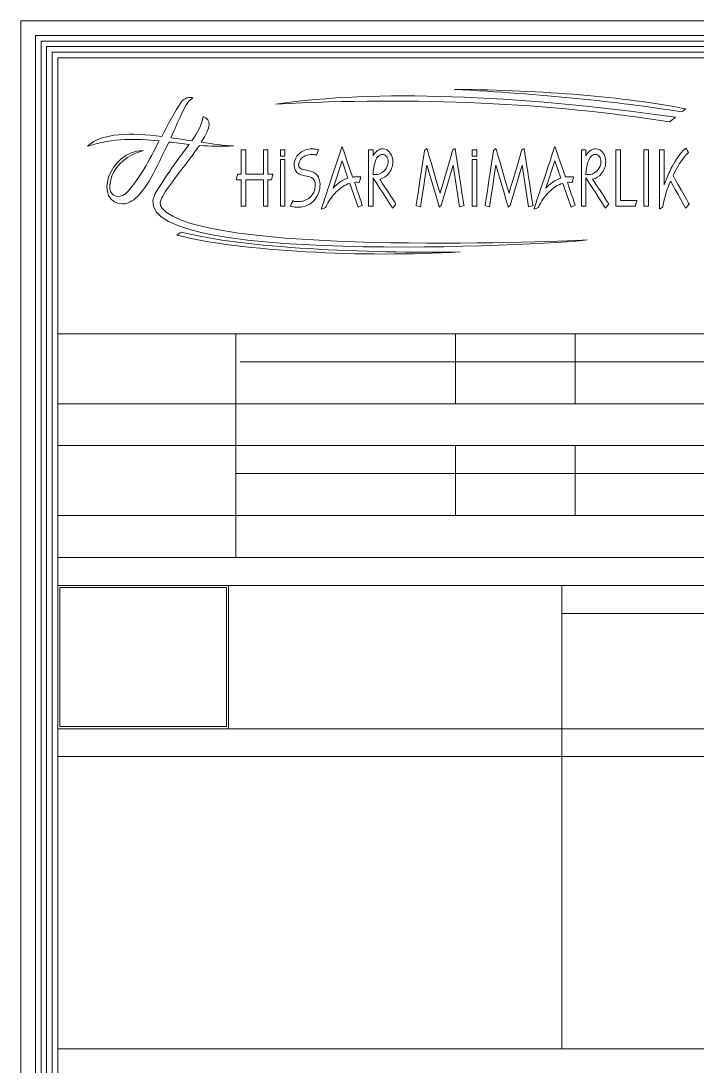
# Model space of a CAD drawing. Header units: millimetres. Extents: x 1373 to 40779, y 1939 to 6439.
# Drawn here: x 1373 to 1942, y 2499 to 3378 of the extents above; entities that cross this region are included whole.
import ezdxf

# ---------------------------------------------------------------- set-up
doc = ezdxf.new("R2010")
doc.units = ezdxf.units.MM
for name, color, linetype, lineweight in [('A-ANNO-DIMS-100', 211, 'Continuous', 9), ('A-WALL', 20, 'Continuous', 9), ('ANTET YAZILARI', 7, 'Continuous', 20), ('Layer 1', 7, 'Continuous', 18)]:
    doc.layers.add(name, color=color, linetype=linetype, lineweight=lineweight)

# ---------------------------------------------------------------- blocks, each defined once
blk = doc.blocks.new('serferfref')
at = {"layer": 'Layer 1', "color": 112}
for points, knots in [([(-38693.2, -12664.7), (-38693.2, -12664.7), (-38912.4, -12634.3), (-39094.9, -12627.8), (-39228.9, -12647.1)], [0.5, 0.5, 0.5, 0.5, 0.5, 1, 1, 1, 1]), ([(-38684.9, -12657.7), (-38684.9, -12657.7), (-38772.1, -12643.4), (-38872.8, -12633.6), (-38989.4, -12627.4)], [0.25, 0.25, 0.25, 0.25, 0.25, 0.5, 0.5, 0.5, 0.5]), ([(-38989.4, -12627.4), (-38989.4, -12627.4), (-38867.5, -12628.6), (-38764.9, -12637), (-38679, -12653.5)], [0.5, 0.5, 0.5, 0.5, 0.5, 1, 1, 1, 1]), ([(-39356, -12661.6), (-39356, -12661.6), (-39351.7, -12653.6), (-39348.6, -12643.8), (-39340.2, -12639)], [0.88888889, 0.88888889, 0.88888889, 0.88888889, 0.8888889, 0.92592593, 0.92592593, 0.92592593, 0.92592593]), ([(-39340.2, -12639), (-39340.2, -12639), (-39339.8, -12638.2), (-39350, -12636.5), (-39355.3, -12643.9)], [0.92592593, 0.92592593, 0.92592593, 0.92592593, 0.92592594, 1, 1, 1, 1]), ([(-39369.6, -12692.2), (-39369.6, -12692.2), (-39363.4, -12679.4), (-39361.4, -12672.8), (-39356, -12661.6)], [0.85185185, 0.85185185, 0.85185185, 0.85185185, 0.85185186, 0.88888889, 0.88888889, 0.88888889, 0.88888889]), ([(-39326.5, -12663.9), (-39326.5, -12663.9), (-39328.5, -12675.7), (-39333.8, -12685.1), (-39341.8, -12696.4)], [0.77777778, 0.77777778, 0.77777778, 0.77777778, 0.77777779, 0.81481481, 0.81481481, 0.81481481, 0.81481481]), ([(-39328.9, -12698.4), (-39328.9, -12698.4), (-39315.7, -12677.5), (-39314.9, -12668.1), (-39326.5, -12663.9)], [0.74074074, 0.74074074, 0.74074074, 0.74074074, 0.74074075, 0.77777778, 0.77777778, 0.77777778, 0.77777778]), ([(-38701.3, -12671), (-38701.3, -12671), (-38695.9, -12666.8), (-38693.2, -12664.7), (-38693.2, -12664.7)], [0.25, 0.25, 0.25, 0.25, 0.25, 0.5, 0.5, 0.5, 0.5]), ([(-39382, -12690.6), (-39382, -12690.6), (-39422.4, -12685.7), (-39461.4, -12685), (-39481.5, -12703.5)], [0.03703704, 0.03703704, 0.03703704, 0.03703704, 0.03703705, 0.07407407, 0.07407407, 0.07407407, 0.07407407]), ([(-39481.5, -12703.5), (-39481.5, -12703.5), (-39446.5, -12692.7), (-39415.8, -12693.5), (-39385.3, -12696.6)], [0.07407407, 0.07407407, 0.07407407, 0.07407407, 0.07407408, 0.11111111, 0.11111111, 0.11111111, 0.11111111]), ([(-39385.3, -12696.6), (-39385.3, -12696.6), (-39392.3, -12709.7), (-39398.5, -12721.9), (-39405.5, -12733.9)], [0.11111111, 0.11111111, 0.11111111, 0.11111111, 0.11111112, 0.14814815, 0.14814815, 0.14814815, 0.14814815]), ([(-39393.3, -12740.8), (-39393.3, -12740.8), (-39385.9, -12725.7), (-39378.9, -12711.5), (-39372.4, -12698)], [0.33333333, 0.33333333, 0.33333333, 0.33333333, 0.33333334, 0.37037037, 0.37037037, 0.37037037, 0.37037037]), ([(-39372.4, -12698), (-39372.4, -12698), (-39363.4, -12699.1), (-39354.4, -12700.2), (-39345.2, -12701.2)], [0.37037037, 0.37037037, 0.37037037, 0.37037037, 0.37037038, 0.40740741, 0.40740741, 0.40740741, 0.40740741]), ([(-39341.8, -12696.4), (-39341.8, -12696.4), (-39350.9, -12695), (-39360.2, -12693.5), (-39369.6, -12692.2)], [0.81481481, 0.81481481, 0.81481481, 0.81481481, 0.81481482, 0.85185185, 0.85185185, 0.85185185, 0.85185185]), ([(-39285.7, -12703.2), (-39285.7, -12703.2), (-39298.1, -12702.8), (-39312.9, -12700.8), (-39328.9, -12698.4)], [0.7037037, 0.7037037, 0.7037037, 0.7037037, 0.70370371, 0.74074074, 0.74074074, 0.74074074, 0.74074074]), ([(-39406.6, -12709.3), (-39406.6, -12709.3), (-39454.5, -12710.3), (-39473.5, -12780.3), (-39434.2, -12781)], [0.25925926, 0.25925926, 0.25925926, 0.25925926, 0.25925927, 0.2962963, 0.2962963, 0.2962963, 0.2962963]), ([(-39448.8, -12743.9), (-39448.8, -12743.9), (-39442.8, -12728.2), (-39428.9, -12715.6), (-39406.6, -12709.3)], [0.22222222, 0.22222222, 0.22222222, 0.22222222, 0.22222223, 0.25925926, 0.25925926, 0.25925926, 0.25925926]), ([(-39345.2, -12701.2), (-39345.2, -12701.2), (-39349.9, -12707.4), (-39355.2, -12714.4), (-39361.2, -12722.6)], [0.40740741, 0.40740741, 0.40740741, 0.40740741, 0.40740742, 0.44444444, 0.44444444, 0.44444444, 0.44444444]), ([(-39343.3, -12719.4), (-39343.3, -12719.4), (-39338.7, -12713.1), (-39334.8, -12707.5), (-39331.5, -12702.5)], [0.62962963, 0.62962963, 0.62962963, 0.62962963, 0.62962964, 0.66666667, 0.66666667, 0.66666667, 0.66666667]), ([(-39331.5, -12702.5), (-39331.5, -12702.5), (-39316.9, -12703.7), (-39301.7, -12704.3), (-39285.7, -12703.2)], [0.66666667, 0.66666667, 0.66666667, 0.66666667, 0.66666668, 0.7037037, 0.7037037, 0.7037037, 0.7037037]), ([(-39275.4, -12741), (-39275.4, -12741), (-39275.4, -12741), (-39275.4, -12708.6), (-39275.4, -12708.6)], [0.33333333, 0.33333333, 0.33333333, 0.33333333, 0.33333334, 0.38095238, 0.38095238, 0.38095238, 0.38095238]), ([(-39275.4, -12708.6), (-39275.4, -12708.6), (-39275.4, -12708.6), (-39269.3, -12708.6), (-39269.3, -12708.6)], [0.38095238, 0.38095238, 0.38095238, 0.38095238, 0.38095239, 0.42857143, 0.42857143, 0.42857143, 0.42857143]), ([(-39269.3, -12708.6), (-39269.3, -12708.6), (-39269.3, -12708.6), (-39269.3, -12741), (-39269.3, -12741)], [0.42857143, 0.42857143, 0.42857143, 0.42857143, 0.42857144, 0.47619048, 0.47619048, 0.47619048, 0.47619048]), ([(-39245.7, -12741), (-39245.7, -12741), (-39245.7, -12741), (-39245.7, -12708.6), (-39245.7, -12708.6)], [0.52380952, 0.52380952, 0.52380952, 0.52380952, 0.52380953, 0.57142857, 0.57142857, 0.57142857, 0.57142857]), ([(-39245.7, -12708.6), (-39245.7, -12708.6), (-39245.7, -12708.6), (-39239.6, -12708.6), (-39239.6, -12708.6)], [0.57142857, 0.57142857, 0.57142857, 0.57142857, 0.57142858, 0.61904762, 0.61904762, 0.61904762, 0.61904762]), ([(-39239.6, -12708.6), (-39239.6, -12708.6), (-39239.6, -12708.6), (-39239.6, -12741), (-39239.6, -12741)], [0.61904762, 0.61904762, 0.61904762, 0.61904762, 0.61904763, 0.66666667, 0.66666667, 0.66666667, 0.66666667]), ([(-39222.9, -12708.6), (-39222.9, -12708.6), (-39222.9, -12708.6), (-39216.8, -12708.6), (-39216.8, -12708.6)], [0.2, 0.2, 0.2, 0.2, 0.2, 0.4, 0.4, 0.4, 0.4]), ([(-39216.8, -12708.6), (-39216.8, -12708.6), (-39216.8, -12708.6), (-39216.8, -12717), (-39216.8, -12717)], [0.4, 0.4, 0.4, 0.4, 0.4, 0.6, 0.6, 0.6, 0.6]), ([(-39200.6, -12717.1), (-39200.6, -12717.1), (-39198.2, -12713.8), (-39195.3, -12711.5), (-39192, -12709.9)], [0.14285714, 0.14285714, 0.14285714, 0.14285714, 0.14285715, 0.17857143, 0.17857143, 0.17857143, 0.17857143]), ([(-39192, -12709.9), (-39192, -12709.9), (-39188.1, -12708), (-39184, -12707.2), (-39179.8, -12707.2)], [0.17857143, 0.17857143, 0.17857143, 0.17857143, 0.17857144, 0.21428571, 0.21428571, 0.21428571, 0.21428571]), ([(-39179.8, -12707.2), (-39179.8, -12707.2), (-39177.6, -12707.2), (-39175.4, -12707.5), (-39173.2, -12708)], [0.21428571, 0.21428571, 0.21428571, 0.21428571, 0.21428572, 0.25, 0.25, 0.25, 0.25]), ([(-39171.6, -12708.4), (-39171.6, -12708.4), (-39171.6, -12708.4), (-39174.4, -12715.6), (-39174.4, -12715.6)], [0.28571429, 0.28571429, 0.28571429, 0.28571429, 0.2857143, 0.32142857, 0.32142857, 0.32142857, 0.32142857]), ([(-39173.2, -12708), (-39173.2, -12708), (-39173.2, -12708), (-39171.6, -12708.4), (-39171.6, -12708.4)], [0.25, 0.25, 0.25, 0.25, 0.25000001, 0.28571429, 0.28571429, 0.28571429, 0.28571429]), ([(-39168.1, -12788), (-39168.1, -12788), (-39168.1, -12788), (-39140.2, -12704), (-39140.2, -12704)], [0.25, 0.25, 0.25, 0.25, 0.25000001, 0.3125, 0.3125, 0.3125, 0.3125]), ([(-39140.2, -12704), (-39140.2, -12704), (-39140.2, -12704), (-39126, -12745), (-39126, -12745)], [0.3125, 0.3125, 0.3125, 0.3125, 0.31250001, 0.375, 0.375, 0.375, 0.375]), ([(-39104.7, -12784), (-39104.7, -12784), (-39104.7, -12784), (-39104.7, -12708.6), (-39104.7, -12708.6)], [0.75, 0.75, 0.75, 0.75, 0.75000001, 0.8125, 0.8125, 0.8125, 0.8125]), ([(-39104.7, -12708.6), (-39104.7, -12708.6), (-39104.7, -12708.6), (-39098.6, -12708.6), (-39098.6, -12708.6)], [0.8125, 0.8125, 0.8125, 0.8125, 0.81250001, 0.875, 0.875, 0.875, 0.875]), ([(-39098.6, -12708.6), (-39098.6, -12708.6), (-39098.6, -12708.6), (-39098.6, -12716.6), (-39098.6, -12716.6)], [0.875, 0.875, 0.875, 0.875, 0.875, 1, 1, 1, 1]), ([(-39098, -12715.4), (-39098, -12715.4), (-39094.9, -12710.2), (-39090.9, -12707.2), (-39085.7, -12707.2)], [0.0625, 0.0625, 0.0625, 0.0625, 0.06250001, 0.125, 0.125, 0.125, 0.125]), ([(-39085.7, -12707.2), (-39085.7, -12707.2), (-39081.5, -12707.2), (-39077.9, -12709.1), (-39075.2, -12713.2)], [0.125, 0.125, 0.125, 0.125, 0.12500001, 0.1875, 0.1875, 0.1875, 0.1875]), ([(-39040.9, -12783.3), (-39040.9, -12783.3), (-39040.9, -12783.3), (-39029.6, -12709.5), (-39029.6, -12709.5)], [0.35714286, 0.35714286, 0.35714286, 0.35714286, 0.35714287, 0.42857143, 0.42857143, 0.42857143, 0.42857143]), ([(-39029.6, -12709.5), (-39029.6, -12709.5), (-39029.6, -12709.5), (-39026.4, -12706.5), (-39026.4, -12706.5)], [0.42857143, 0.42857143, 0.42857143, 0.42857143, 0.42857144, 0.5, 0.5, 0.5, 0.5]), ([(-39026.4, -12706.5), (-39026.4, -12706.5), (-39026.4, -12706.5), (-39008.8, -12766.7), (-39008.8, -12766.7)], [0.5, 0.5, 0.5, 0.5, 0.50000001, 0.57142857, 0.57142857, 0.57142857, 0.57142857]), ([(-39008.8, -12766.7), (-39008.8, -12766.7), (-39008.8, -12766.7), (-38991.8, -12708.7), (-38991.8, -12708.7)], [0.57142857, 0.57142857, 0.57142857, 0.57142857, 0.57142858, 0.64285714, 0.64285714, 0.64285714, 0.64285714]), ([(-38991.8, -12708.7), (-38991.8, -12708.7), (-38991.8, -12708.7), (-38988.7, -12706.7), (-38988.7, -12706.7)], [0.64285714, 0.64285714, 0.64285714, 0.64285714, 0.64285715, 0.71428571, 0.71428571, 0.71428571, 0.71428571]), ([(-38988.7, -12706.7), (-38988.7, -12706.7), (-38988.7, -12706.7), (-38976.6, -12783.3), (-38976.6, -12783.3)], [0.71428571, 0.71428571, 0.71428571, 0.71428571, 0.71428572, 0.78571429, 0.78571429, 0.78571429, 0.78571429]), ([(-38965.6, -12708.6), (-38965.6, -12708.6), (-38965.6, -12708.6), (-38959.5, -12708.6), (-38959.5, -12708.6)], [0.2, 0.2, 0.2, 0.2, 0.2, 0.4, 0.4, 0.4, 0.4]), ([(-38959.5, -12708.6), (-38959.5, -12708.6), (-38959.5, -12708.6), (-38959.5, -12717), (-38959.5, -12717)], [0.4, 0.4, 0.4, 0.4, 0.4, 0.6, 0.6, 0.6, 0.6]), ([(-38948.4, -12783.3), (-38948.4, -12783.3), (-38948.4, -12783.3), (-38937.1, -12709.5), (-38937.1, -12709.5)], [0.35714286, 0.35714286, 0.35714286, 0.35714286, 0.35714287, 0.42857143, 0.42857143, 0.42857143, 0.42857143]), ([(-38937.1, -12709.5), (-38937.1, -12709.5), (-38937.1, -12709.5), (-38933.9, -12706.5), (-38933.9, -12706.5)], [0.42857143, 0.42857143, 0.42857143, 0.42857143, 0.42857144, 0.5, 0.5, 0.5, 0.5]), ([(-38933.9, -12706.5), (-38933.9, -12706.5), (-38933.9, -12706.5), (-38916.3, -12766.7), (-38916.3, -12766.7)], [0.5, 0.5, 0.5, 0.5, 0.50000001, 0.57142857, 0.57142857, 0.57142857, 0.57142857]), ([(-38916.3, -12766.7), (-38916.3, -12766.7), (-38916.3, -12766.7), (-38899.3, -12708.7), (-38899.3, -12708.7)], [0.57142857, 0.57142857, 0.57142857, 0.57142857, 0.57142858, 0.64285714, 0.64285714, 0.64285714, 0.64285714]), ([(-38899.3, -12708.7), (-38899.3, -12708.7), (-38899.3, -12708.7), (-38896.2, -12706.7), (-38896.2, -12706.7)], [0.64285714, 0.64285714, 0.64285714, 0.64285714, 0.64285715, 0.71428571, 0.71428571, 0.71428571, 0.71428571]), ([(-38896.2, -12706.7), (-38896.2, -12706.7), (-38896.2, -12706.7), (-38884.1, -12783.3), (-38884.1, -12783.3)], [0.71428571, 0.71428571, 0.71428571, 0.71428571, 0.71428572, 0.78571429, 0.78571429, 0.78571429, 0.78571429]), ([(-38882.7, -12788), (-38882.7, -12788), (-38882.7, -12788), (-38854.8, -12704), (-38854.8, -12704)], [0.25, 0.25, 0.25, 0.25, 0.25000001, 0.3125, 0.3125, 0.3125, 0.3125]), ([(-38854.8, -12704), (-38854.8, -12704), (-38854.8, -12704), (-38840.6, -12745), (-38840.6, -12745)], [0.3125, 0.3125, 0.3125, 0.3125, 0.31250001, 0.375, 0.375, 0.375, 0.375]), ([(-38819.3, -12784), (-38819.3, -12784), (-38819.3, -12784), (-38819.3, -12708.6), (-38819.3, -12708.6)], [0.75, 0.75, 0.75, 0.75, 0.75000001, 0.8125, 0.8125, 0.8125, 0.8125]), ([(-38819.3, -12708.6), (-38819.3, -12708.6), (-38819.3, -12708.6), (-38813.2, -12708.6), (-38813.2, -12708.6)], [0.8125, 0.8125, 0.8125, 0.8125, 0.81250001, 0.875, 0.875, 0.875, 0.875]), ([(-38813.2, -12708.6), (-38813.2, -12708.6), (-38813.2, -12708.6), (-38813.2, -12716.6), (-38813.2, -12716.6)], [0.875, 0.875, 0.875, 0.875, 0.875, 1, 1, 1, 1]), ([(-38812.6, -12715.4), (-38812.6, -12715.4), (-38809.5, -12710.2), (-38805.5, -12707.2), (-38800.3, -12707.2)], [0.0625, 0.0625, 0.0625, 0.0625, 0.06250001, 0.125, 0.125, 0.125, 0.125]), ([(-38800.3, -12707.2), (-38800.3, -12707.2), (-38796.1, -12707.2), (-38792.5, -12709.1), (-38789.8, -12713.2)], [0.125, 0.125, 0.125, 0.125, 0.12500001, 0.1875, 0.1875, 0.1875, 0.1875]), ([(-38773.1, -12784), (-38773.1, -12784), (-38773.1, -12784), (-38773.1, -12708.6), (-38773.1, -12708.6)], [0.4285714, 0.4285714, 0.4285714, 0.4285714, 0.4285714, 0.5714286, 0.5714286, 0.5714286, 0.5714286]), ([(-38773.1, -12708.6), (-38773.1, -12708.6), (-38773.1, -12708.6), (-38767, -12708.6), (-38767, -12708.6)], [0.5714286, 0.5714286, 0.5714286, 0.5714286, 0.5714286, 0.7142857, 0.7142857, 0.7142857, 0.7142857]), ([(-38767, -12708.6), (-38767, -12708.6), (-38767, -12708.6), (-38767, -12776.3), (-38767, -12776.3)], [0.7142857, 0.7142857, 0.7142857, 0.7142857, 0.7142857, 1, 1, 1, 1]), ([(-38735.5, -12784), (-38735.5, -12784), (-38735.5, -12784), (-38735.5, -12708.6), (-38735.5, -12708.6)], [0.2, 0.2, 0.2, 0.2, 0.2, 0.4, 0.4, 0.4, 0.4]), ([(-38735.5, -12708.6), (-38735.5, -12708.6), (-38735.5, -12708.6), (-38729.4, -12708.6), (-38729.4, -12708.6)], [0.4, 0.4, 0.4, 0.4, 0.4, 0.6, 0.6, 0.6, 0.6]), ([(-38729.4, -12708.6), (-38729.4, -12708.6), (-38729.4, -12708.6), (-38729.4, -12784), (-38729.4, -12784)], [0.6, 0.6, 0.6, 0.6, 0.6, 1, 1, 1, 1]), ([(-38714.5, -12787.8), (-38714.5, -12787.8), (-38714.5, -12787.8), (-38714.5, -12708.6), (-38714.5, -12708.6)], [0.17647059, 0.17647059, 0.17647059, 0.17647059, 0.1764706, 0.23529412, 0.23529412, 0.23529412, 0.23529412]), ([(-38714.5, -12708.6), (-38714.5, -12708.6), (-38714.5, -12708.6), (-38708.4, -12708.6), (-38708.4, -12708.6)], [0.23529412, 0.23529412, 0.23529412, 0.23529412, 0.23529413, 0.29411765, 0.29411765, 0.29411765, 0.29411765]), ([(-38708.4, -12708.6), (-38708.4, -12708.6), (-38708.4, -12708.6), (-38708.4, -12755.5), (-38708.4, -12755.5)], [0.29411765, 0.29411765, 0.29411765, 0.29411765, 0.29411766, 0.35294118, 0.35294118, 0.35294118, 0.35294118]), ([(-38697.6, -12731), (-38697.6, -12731), (-38693, -12722.3), (-38687, -12712.9), (-38680, -12707.1)], [0.47058824, 0.47058824, 0.47058824, 0.47058824, 0.47058825, 0.52941176, 0.52941176, 0.52941176, 0.52941176]), ([(-38680, -12707.1), (-38680, -12707.1), (-38680, -12707.1), (-38679, -12706.3), (-38679, -12706.3)], [0.52941176, 0.52941176, 0.52941176, 0.52941176, 0.52941177, 0.58823529, 0.58823529, 0.58823529, 0.58823529]), ([(-38679, -12706.3), (-38679, -12706.3), (-38679, -12706.3), (-38675.5, -12712), (-38675.5, -12712)], [0.58823529, 0.58823529, 0.58823529, 0.58823529, 0.5882353, 0.64705882, 0.64705882, 0.64705882, 0.64705882]), ([(-38675.5, -12712), (-38675.5, -12712), (-38675.5, -12712), (-38676.5, -12712.9), (-38676.5, -12712.9)], [0.64705882, 0.64705882, 0.64705882, 0.64705882, 0.64705883, 0.70588235, 0.70588235, 0.70588235, 0.70588235]), ([(-39361.2, -12722.6), (-39361.2, -12722.6), (-39370.1, -12735.6), (-39377.8, -12746.3), (-39390.7, -12767.2)], [0.44444444, 0.44444444, 0.44444444, 0.44444444, 0.44444445, 0.48148148, 0.48148148, 0.48148148, 0.48148148]), ([(-39383.4, -12777.3), (-39383.4, -12777.3), (-39380.3, -12766.7), (-39365.2, -12748.1), (-39343.3, -12719.4)], [0.59259259, 0.59259259, 0.59259259, 0.59259259, 0.5925926, 0.62962963, 0.62962963, 0.62962963, 0.62962963]), ([(-39216.8, -12717), (-39216.8, -12717), (-39216.8, -12717), (-39222.9, -12717), (-39222.9, -12717)], [0.6, 0.6, 0.6, 0.6, 0.6, 1, 1, 1, 1]), ([(-39222.9, -12784), (-39222.9, -12784), (-39222.9, -12784), (-39222.9, -12721.6), (-39222.9, -12721.6)], [0.2, 0.2, 0.2, 0.2, 0.2, 0.4, 0.4, 0.4, 0.4]), ([(-39222.9, -12721.6), (-39222.9, -12721.6), (-39222.9, -12721.6), (-39216.8, -12721.6), (-39216.8, -12721.6)], [0.4, 0.4, 0.4, 0.4, 0.4, 0.6, 0.6, 0.6, 0.6]), ([(-39216.8, -12721.6), (-39216.8, -12721.6), (-39216.8, -12721.6), (-39216.8, -12784), (-39216.8, -12784)], [0.6, 0.6, 0.6, 0.6, 0.6, 1, 1, 1, 1]), ([(-39204.5, -12729.3), (-39204.5, -12729.3), (-39204.5, -12724.6), (-39203, -12720.6), (-39200.6, -12717.1)], [0.10714286, 0.10714286, 0.10714286, 0.10714286, 0.10714287, 0.14285714, 0.14285714, 0.14285714, 0.14285714]), ([(-39197.2, -12724), (-39197.2, -12724), (-39197.8, -12725.4), (-39198.4, -12727), (-39198.4, -12728.6)], [0.42857143, 0.42857143, 0.42857143, 0.42857143, 0.42857144, 0.46428571, 0.46428571, 0.46428571, 0.46428571]), ([(-39180, -12714.6), (-39180, -12714.6), (-39186.5, -12714.6), (-39193.6, -12716.4), (-39197.2, -12724)], [0.39285714, 0.39285714, 0.39285714, 0.39285714, 0.39285715, 0.42857143, 0.42857143, 0.42857143, 0.42857143]), ([(-39175.4, -12715.3), (-39175.4, -12715.3), (-39176.9, -12714.8), (-39178.4, -12714.6), (-39180, -12714.6)], [0.35714286, 0.35714286, 0.35714286, 0.35714286, 0.35714287, 0.39285714, 0.39285714, 0.39285714, 0.39285714]), ([(-39174.4, -12715.6), (-39174.4, -12715.6), (-39174.4, -12715.6), (-39175.4, -12715.3), (-39175.4, -12715.3)], [0.32142857, 0.32142857, 0.32142857, 0.32142857, 0.32142858, 0.35714286, 0.35714286, 0.35714286, 0.35714286]), ([(-39140.2, -12723.3), (-39140.2, -12723.3), (-39140.2, -12723.3), (-39152.3, -12760), (-39152.3, -12760)], [0.25, 0.25, 0.25, 0.25, 0.25, 0.5, 0.5, 0.5, 0.5]), ([(-39095.9, -12725.2), (-39095.9, -12725.2), (-39097.6, -12730.1), (-39098.3, -12735.9), (-39098.5, -12741.4)], [0.7777778, 0.7777778, 0.7777778, 0.7777778, 0.7777778, 1, 1, 1, 1]), ([(-39080.6, -12717.4), (-39080.6, -12717.4), (-39082, -12715.5), (-39083.8, -12714.6), (-39085.9, -12714.6), (-39085.9, -12714.6), (-39091.1, -12714.6), (-39094.1, -12719.7), (-39095.9, -12725.2)], [0.5555556, 0.5555556, 0.5555556, 0.5555556, 0.5555556, 0.6666667, 0.6666667, 0.6666667, 0.6666667, 0.7777778, 0.7777778, 0.7777778, 0.7777778]), ([(-39078.4, -12724.3), (-39078.4, -12724.3), (-39078.4, -12721.6), (-39079.1, -12719.3), (-39080.6, -12717.4)], [0.4444444, 0.4444444, 0.4444444, 0.4444444, 0.4444445, 0.5555556, 0.5555556, 0.5555556, 0.5555556]), ([(-39078.8, -12727.6), (-39078.8, -12727.6), (-39078.5, -12726.5), (-39078.4, -12725.4), (-39078.4, -12724.3)], [0.3333333, 0.3333333, 0.3333333, 0.3333333, 0.3333333, 0.4444444, 0.4444444, 0.4444444, 0.4444444]), ([(-39072.1, -12724.4), (-39072.1, -12724.4), (-39072.1, -12730.9), (-39074.3, -12736.2), (-39078, -12740.5)], [0.25, 0.25, 0.25, 0.25, 0.25000001, 0.3125, 0.3125, 0.3125, 0.3125]), ([(-39075.2, -12713.2), (-39075.2, -12713.2), (-39073.1, -12716.5), (-39072.1, -12720.2), (-39072.1, -12724.4)], [0.1875, 0.1875, 0.1875, 0.1875, 0.18750001, 0.25, 0.25, 0.25, 0.25]), ([(-38959.5, -12717), (-38959.5, -12717), (-38959.5, -12717), (-38965.6, -12717), (-38965.6, -12717)], [0.6, 0.6, 0.6, 0.6, 0.6, 1, 1, 1, 1]), ([(-38965.6, -12784), (-38965.6, -12784), (-38965.6, -12784), (-38965.6, -12721.6), (-38965.6, -12721.6)], [0.2, 0.2, 0.2, 0.2, 0.2, 0.4, 0.4, 0.4, 0.4]), ([(-38965.6, -12721.6), (-38965.6, -12721.6), (-38965.6, -12721.6), (-38959.5, -12721.6), (-38959.5, -12721.6)], [0.4, 0.4, 0.4, 0.4, 0.4, 0.6, 0.6, 0.6, 0.6]), ([(-38959.5, -12721.6), (-38959.5, -12721.6), (-38959.5, -12721.6), (-38959.5, -12784), (-38959.5, -12784)], [0.6, 0.6, 0.6, 0.6, 0.6, 1, 1, 1, 1]), ([(-38854.8, -12723.3), (-38854.8, -12723.3), (-38854.8, -12723.3), (-38866.9, -12760), (-38866.9, -12760)], [0.25, 0.25, 0.25, 0.25, 0.25, 0.5, 0.5, 0.5, 0.5]), ([(-38810.5, -12725.2), (-38810.5, -12725.2), (-38812.2, -12730.1), (-38812.9, -12735.9), (-38813.1, -12741.4)], [0.7777778, 0.7777778, 0.7777778, 0.7777778, 0.7777778, 1, 1, 1, 1]), ([(-38795.2, -12717.4), (-38795.2, -12717.4), (-38796.6, -12715.5), (-38798.4, -12714.6), (-38800.5, -12714.6), (-38800.5, -12714.6), (-38805.7, -12714.6), (-38808.7, -12719.7), (-38810.5, -12725.2)], [0.5555556, 0.5555556, 0.5555556, 0.5555556, 0.5555556, 0.6666667, 0.6666667, 0.6666667, 0.6666667, 0.7777778, 0.7777778, 0.7777778, 0.7777778]), ([(-38793, -12724.3), (-38793, -12724.3), (-38793, -12721.6), (-38793.7, -12719.3), (-38795.2, -12717.4)], [0.4444444, 0.4444444, 0.4444444, 0.4444444, 0.4444445, 0.5555556, 0.5555556, 0.5555556, 0.5555556]), ([(-38793.4, -12727.6), (-38793.4, -12727.6), (-38793.1, -12726.5), (-38793, -12725.4), (-38793, -12724.3)], [0.3333333, 0.3333333, 0.3333333, 0.3333333, 0.3333333, 0.4444444, 0.4444444, 0.4444444, 0.4444444]), ([(-38786.7, -12724.4), (-38786.7, -12724.4), (-38786.7, -12730.9), (-38788.9, -12736.2), (-38792.6, -12740.5)], [0.25, 0.25, 0.25, 0.25, 0.25000001, 0.3125, 0.3125, 0.3125, 0.3125]), ([(-38789.8, -12713.2), (-38789.8, -12713.2), (-38787.7, -12716.5), (-38786.7, -12720.2), (-38786.7, -12724.4)], [0.1875, 0.1875, 0.1875, 0.1875, 0.18750001, 0.25, 0.25, 0.25, 0.25]), ([(-38676.5, -12712.9), (-38676.5, -12712.9), (-38684.6, -12721.2), (-38691.2, -12731.8), (-38696.4, -12743.1)], [0.70588235, 0.70588235, 0.70588235, 0.70588235, 0.70588236, 0.76470588, 0.76470588, 0.76470588, 0.76470588]), ([(-39405.5, -12733.9), (-39405.5, -12733.9), (-39425.7, -12764.3), (-39430.6, -12771.8), (-39441.6, -12770.9)], [0.14814815, 0.14814815, 0.14814815, 0.14814815, 0.14814816, 0.18518519, 0.18518519, 0.18518519, 0.18518519]), ([(-39198.1, -12740.7), (-39198.1, -12740.7), (-39202, -12738.5), (-39204.5, -12734.9), (-39204.5, -12729.3)], [0.07142857, 0.07142857, 0.07142857, 0.07142857, 0.07142858, 0.10714286, 0.10714286, 0.10714286, 0.10714286]), ([(-39198.4, -12728.6), (-39198.4, -12728.6), (-39198.4, -12731.7), (-39196.6, -12733.3), (-39194.5, -12734.2)], [0.46428571, 0.46428571, 0.46428571, 0.46428571, 0.46428572, 0.5, 0.5, 0.5, 0.5]), ([(-39187.4, -12743.8), (-39187.4, -12743.8), (-39190.7, -12743.2), (-39195, -12742.4), (-39198.1, -12740.7)], [0.03571429, 0.03571429, 0.03571429, 0.03571429, 0.0357143, 0.07142857, 0.07142857, 0.07142857, 0.07142857]), ([(-39194.5, -12734.2), (-39194.5, -12734.2), (-39193.6, -12734.5), (-39192.4, -12734.7), (-39191.5, -12734.9)], [0.5, 0.5, 0.5, 0.5, 0.50000001, 0.53571429, 0.53571429, 0.53571429, 0.53571429]), ([(-39191.5, -12734.9), (-39191.5, -12734.9), (-39189, -12735.5), (-39186.5, -12736.1), (-39184, -12736.7)], [0.53571429, 0.53571429, 0.53571429, 0.53571429, 0.5357143, 0.57142857, 0.57142857, 0.57142857, 0.57142857]), ([(-39184, -12736.7), (-39184, -12736.7), (-39180.4, -12737.6), (-39176.3, -12739.1), (-39173.7, -12742.5)], [0.57142857, 0.57142857, 0.57142857, 0.57142857, 0.57142858, 0.60714286, 0.60714286, 0.60714286, 0.60714286]), ([(-39095.7, -12741.6), (-39095.7, -12741.6), (-39091.3, -12741.8), (-39087.3, -12740), (-39083.7, -12736.7)], [0.1111111, 0.1111111, 0.1111111, 0.1111111, 0.1111111, 0.2222222, 0.2222222, 0.2222222, 0.2222222]), ([(-39078, -12740.5), (-39078, -12740.5), (-39081.3, -12744.4), (-39085.2, -12747.1), (-39089.6, -12747.9)], [0.3125, 0.3125, 0.3125, 0.3125, 0.31250001, 0.375, 0.375, 0.375, 0.375]), ([(-39083.7, -12736.7), (-39083.7, -12736.7), (-39081.3, -12734.3), (-39079.6, -12731.4), (-39078.8, -12727.6)], [0.2222222, 0.2222222, 0.2222222, 0.2222222, 0.2222222, 0.3333333, 0.3333333, 0.3333333, 0.3333333]), ([(-39026.4, -12729), (-39026.4, -12729), (-39026.4, -12729), (-39035, -12784.9), (-39035, -12784.9)], [0.21428571, 0.21428571, 0.21428571, 0.21428571, 0.21428572, 0.28571429, 0.28571429, 0.28571429, 0.28571429]), ([(-39009.8, -12785.5), (-39009.8, -12785.5), (-39009.8, -12785.5), (-39026.4, -12729), (-39026.4, -12729)], [0.14285714, 0.14285714, 0.14285714, 0.14285714, 0.14285715, 0.21428571, 0.21428571, 0.21428571, 0.21428571]), ([(-38982.7, -12784.8), (-38982.7, -12784.8), (-38982.7, -12784.8), (-38991.3, -12729.1), (-38991.3, -12729.1)], [0.8571429, 0.8571429, 0.8571429, 0.8571429, 0.8571429, 1, 1, 1, 1]), ([(-38933.9, -12729), (-38933.9, -12729), (-38933.9, -12729), (-38942.5, -12784.9), (-38942.5, -12784.9)], [0.21428571, 0.21428571, 0.21428571, 0.21428571, 0.21428572, 0.28571429, 0.28571429, 0.28571429, 0.28571429]), ([(-38917.3, -12785.5), (-38917.3, -12785.5), (-38917.3, -12785.5), (-38933.9, -12729), (-38933.9, -12729)], [0.14285714, 0.14285714, 0.14285714, 0.14285714, 0.14285715, 0.21428571, 0.21428571, 0.21428571, 0.21428571]), ([(-38890.2, -12784.8), (-38890.2, -12784.8), (-38890.2, -12784.8), (-38898.8, -12729.1), (-38898.8, -12729.1)], [0.8571429, 0.8571429, 0.8571429, 0.8571429, 0.8571429, 1, 1, 1, 1]), ([(-38810.3, -12741.6), (-38810.3, -12741.6), (-38805.9, -12741.8), (-38801.9, -12740), (-38798.3, -12736.7)], [0.1111111, 0.1111111, 0.1111111, 0.1111111, 0.1111111, 0.2222222, 0.2222222, 0.2222222, 0.2222222]), ([(-38792.6, -12740.5), (-38792.6, -12740.5), (-38795.9, -12744.4), (-38799.8, -12747.1), (-38804.2, -12747.9)], [0.3125, 0.3125, 0.3125, 0.3125, 0.31250001, 0.375, 0.375, 0.375, 0.375]), ([(-38798.3, -12736.7), (-38798.3, -12736.7), (-38795.9, -12734.3), (-38794.2, -12731.4), (-38793.4, -12727.6)], [0.2222222, 0.2222222, 0.2222222, 0.2222222, 0.2222222, 0.3333333, 0.3333333, 0.3333333, 0.3333333]), ([(-38705.8, -12748.8), (-38705.8, -12748.8), (-38703.4, -12742.7), (-38700.6, -12736.7), (-38697.6, -12731)], [0.41176471, 0.41176471, 0.41176471, 0.41176471, 0.41176472, 0.47058824, 0.47058824, 0.47058824, 0.47058824]), ([(-39441.6, -12770.9), (-39441.6, -12770.9), (-39449.8, -12769.2), (-39455.1, -12763.6), (-39448.8, -12743.9)], [0.18518519, 0.18518519, 0.18518519, 0.18518519, 0.1851852, 0.22222222, 0.22222222, 0.22222222, 0.22222222]), ([(-39434.2, -12781), (-39434.2, -12781), (-39420.8, -12780.7), (-39408.5, -12768.2), (-39393.3, -12740.8)], [0.2962963, 0.2962963, 0.2962963, 0.2962963, 0.29629631, 0.33333333, 0.33333333, 0.33333333, 0.33333333]), ([(-39281.9, -12748.7), (-39281.9, -12748.7), (-39281.9, -12748.7), (-39280.2, -12741), (-39280.2, -12741)], [0.23809524, 0.23809524, 0.23809524, 0.23809524, 0.23809525, 0.28571429, 0.28571429, 0.28571429, 0.28571429]), ([(-39275.4, -12748.7), (-39275.4, -12748.7), (-39275.4, -12748.7), (-39281.9, -12748.7), (-39281.9, -12748.7)], [0.19047619, 0.19047619, 0.19047619, 0.19047619, 0.1904762, 0.23809524, 0.23809524, 0.23809524, 0.23809524]), ([(-39280.2, -12741), (-39280.2, -12741), (-39280.2, -12741), (-39275.4, -12741), (-39275.4, -12741)], [0.28571429, 0.28571429, 0.28571429, 0.28571429, 0.2857143, 0.33333333, 0.33333333, 0.33333333, 0.33333333]), ([(-39275.4, -12784), (-39275.4, -12784), (-39275.4, -12784), (-39275.4, -12748.7), (-39275.4, -12748.7)], [0.14285714, 0.14285714, 0.14285714, 0.14285714, 0.14285715, 0.19047619, 0.19047619, 0.19047619, 0.19047619]), ([(-39269.3, -12741), (-39269.3, -12741), (-39269.3, -12741), (-39245.7, -12741), (-39245.7, -12741)], [0.47619048, 0.47619048, 0.47619048, 0.47619048, 0.47619049, 0.52380952, 0.52380952, 0.52380952, 0.52380952]), ([(-39269.3, -12748.7), (-39269.3, -12748.7), (-39269.3, -12748.7), (-39269.3, -12784), (-39269.3, -12784)], [0.04761905, 0.04761905, 0.04761905, 0.04761905, 0.04761906, 0.0952381, 0.0952381, 0.0952381, 0.0952381]), ([(-39245.7, -12784), (-39245.7, -12784), (-39245.7, -12784), (-39245.7, -12748.7), (-39245.7, -12748.7)], [0.9047619, 0.9047619, 0.9047619, 0.9047619, 0.90476191, 1, 1, 1, 1]), ([(-39239.6, -12741), (-39239.6, -12741), (-39239.6, -12741), (-39232.9, -12741), (-39232.9, -12741)], [0.66666667, 0.66666667, 0.66666667, 0.66666667, 0.66666668, 0.71428571, 0.71428571, 0.71428571, 0.71428571]), ([(-39234.7, -12748.7), (-39234.7, -12748.7), (-39234.7, -12748.7), (-39239.6, -12748.7), (-39239.6, -12748.7)], [0.76190476, 0.76190476, 0.76190476, 0.76190476, 0.76190477, 0.80952381, 0.80952381, 0.80952381, 0.80952381]), ([(-39239.6, -12748.7), (-39239.6, -12748.7), (-39239.6, -12748.7), (-39239.6, -12784), (-39239.6, -12784)], [0.80952381, 0.80952381, 0.80952381, 0.80952381, 0.80952382, 0.85714286, 0.85714286, 0.85714286, 0.85714286]), ([(-39232.9, -12741), (-39232.9, -12741), (-39232.9, -12741), (-39234.7, -12748.7), (-39234.7, -12748.7)], [0.71428571, 0.71428571, 0.71428571, 0.71428571, 0.71428572, 0.76190476, 0.76190476, 0.76190476, 0.76190476]), ([(-39173.7, -12742.5), (-39173.7, -12742.5), (-39170.9, -12746), (-39169.7, -12750.3), (-39169.7, -12755.2), (-39169.7, -12755.2), (-39169.7, -12762.3), (-39171.8, -12768.5), (-39175.6, -12773.7)], [0.60714286, 0.60714286, 0.60714286, 0.60714286, 0.60714287, 0.64285714, 0.64285714, 0.64285714, 0.64285715, 0.67857143, 0.67857143, 0.67857143, 0.67857143]), ([(-39152.3, -12760), (-39152.3, -12760), (-39146.5, -12753.6), (-39139.8, -12748.7), (-39132.2, -12746.4)], [0.5, 0.5, 0.5, 0.5, 0.5, 1, 1, 1, 1]), ([(-39118.5, -12785.6), (-39118.5, -12785.6), (-39118.5, -12785.6), (-39129.7, -12753.5), (-39129.7, -12753.5)], [0.875, 0.875, 0.875, 0.875, 0.875, 1, 1, 1, 1]), ([(-39126, -12745), (-39126, -12745), (-39124.5, -12744.8), (-39122.9, -12744.6), (-39121.4, -12744.7)], [0.375, 0.375, 0.375, 0.375, 0.37500001, 0.4375, 0.4375, 0.4375, 0.4375]), ([(-39120.2, -12752), (-39120.2, -12752), (-39121.3, -12751.9), (-39122.4, -12752), (-39123.5, -12752.1)], [0.6875, 0.6875, 0.6875, 0.6875, 0.68750001, 0.75, 0.75, 0.75, 0.75]), ([(-39123.5, -12752.1), (-39123.5, -12752.1), (-39123.5, -12752.1), (-39113, -12782.6), (-39113, -12782.6)], [0.75, 0.75, 0.75, 0.75, 0.75000001, 0.8125, 0.8125, 0.8125, 0.8125]), ([(-39121.4, -12744.7), (-39121.4, -12744.7), (-39121.4, -12744.7), (-39115.1, -12744.8), (-39115.1, -12744.8)], [0.4375, 0.4375, 0.4375, 0.4375, 0.43750001, 0.5, 0.5, 0.5, 0.5]), ([(-39117, -12752.2), (-39117, -12752.2), (-39117, -12752.2), (-39120.2, -12752), (-39120.2, -12752)], [0.5625, 0.5625, 0.5625, 0.5625, 0.56250001, 0.625, 0.625, 0.625, 0.625]), ([(-39120.2, -12752), (-39120.2, -12752), (-39120.2, -12752), (-39120.2, -12752), (-39120.2, -12752)], [0.625, 0.625, 0.625, 0.625, 0.62500001, 0.6875, 0.6875, 0.6875, 0.6875]), ([(-39115.1, -12744.8), (-39115.1, -12744.8), (-39115.1, -12744.8), (-39117, -12752.2), (-39117, -12752.2)], [0.5, 0.5, 0.5, 0.5, 0.50000001, 0.5625, 0.5625, 0.5625, 0.5625]), ([(-39072.4, -12786.6), (-39072.4, -12786.6), (-39072.4, -12786.6), (-39098.6, -12746.1), (-39098.6, -12746.1)], [0.5, 0.5, 0.5, 0.5, 0.50000001, 0.5625, 0.5625, 0.5625, 0.5625]), ([(-39098.6, -12746.1), (-39098.6, -12746.1), (-39098.6, -12746.2), (-39098.6, -12746.3), (-39098.6, -12746.4)], [0.5625, 0.5625, 0.5625, 0.5625, 0.56250001, 0.625, 0.625, 0.625, 0.625]), ([(-39098.6, -12746.4), (-39098.6, -12746.4), (-39098.6, -12746.4), (-39098.6, -12784), (-39098.6, -12784)], [0.625, 0.625, 0.625, 0.625, 0.62500001, 0.6875, 0.6875, 0.6875, 0.6875]), ([(-39089.6, -12747.9), (-39089.6, -12747.9), (-39089.6, -12747.9), (-39067.9, -12781.2), (-39067.9, -12781.2)], [0.375, 0.375, 0.375, 0.375, 0.37500001, 0.4375, 0.4375, 0.4375, 0.4375]), ([(-38866.9, -12760), (-38866.9, -12760), (-38861.1, -12753.6), (-38854.4, -12748.7), (-38846.8, -12746.4)], [0.5, 0.5, 0.5, 0.5, 0.5, 1, 1, 1, 1]), ([(-38833.1, -12785.6), (-38833.1, -12785.6), (-38833.1, -12785.6), (-38844.3, -12753.5), (-38844.3, -12753.5)], [0.875, 0.875, 0.875, 0.875, 0.875, 1, 1, 1, 1]), ([(-38840.6, -12745), (-38840.6, -12745), (-38839.1, -12744.8), (-38837.5, -12744.6), (-38836, -12744.7)], [0.375, 0.375, 0.375, 0.375, 0.37500001, 0.4375, 0.4375, 0.4375, 0.4375]), ([(-38834.8, -12752), (-38834.8, -12752), (-38835.9, -12751.9), (-38837, -12752), (-38838.1, -12752.1)], [0.6875, 0.6875, 0.6875, 0.6875, 0.68750001, 0.75, 0.75, 0.75, 0.75]), ([(-38838.1, -12752.1), (-38838.1, -12752.1), (-38838.1, -12752.1), (-38827.6, -12782.6), (-38827.6, -12782.6)], [0.75, 0.75, 0.75, 0.75, 0.75000001, 0.8125, 0.8125, 0.8125, 0.8125]), ([(-38836, -12744.7), (-38836, -12744.7), (-38836, -12744.7), (-38829.7, -12744.8), (-38829.7, -12744.8)], [0.4375, 0.4375, 0.4375, 0.4375, 0.43750001, 0.5, 0.5, 0.5, 0.5]), ([(-38831.6, -12752.2), (-38831.6, -12752.2), (-38831.6, -12752.2), (-38834.8, -12752), (-38834.8, -12752)], [0.5625, 0.5625, 0.5625, 0.5625, 0.56250001, 0.625, 0.625, 0.625, 0.625]), ([(-38834.8, -12752), (-38834.8, -12752), (-38834.8, -12752), (-38834.8, -12752), (-38834.8, -12752)], [0.625, 0.625, 0.625, 0.625, 0.62500001, 0.6875, 0.6875, 0.6875, 0.6875]), ([(-38829.7, -12744.8), (-38829.7, -12744.8), (-38829.7, -12744.8), (-38831.6, -12752.2), (-38831.6, -12752.2)], [0.5, 0.5, 0.5, 0.5, 0.50000001, 0.5625, 0.5625, 0.5625, 0.5625]), ([(-38787, -12786.6), (-38787, -12786.6), (-38787, -12786.6), (-38813.2, -12746.1), (-38813.2, -12746.1)], [0.5, 0.5, 0.5, 0.5, 0.50000001, 0.5625, 0.5625, 0.5625, 0.5625]), ([(-38813.2, -12746.1), (-38813.2, -12746.1), (-38813.2, -12746.2), (-38813.2, -12746.3), (-38813.2, -12746.4)], [0.5625, 0.5625, 0.5625, 0.5625, 0.56250001, 0.625, 0.625, 0.625, 0.625]), ([(-38813.2, -12746.4), (-38813.2, -12746.4), (-38813.2, -12746.4), (-38813.2, -12784), (-38813.2, -12784)], [0.625, 0.625, 0.625, 0.625, 0.62500001, 0.6875, 0.6875, 0.6875, 0.6875]), ([(-38804.2, -12747.9), (-38804.2, -12747.9), (-38804.2, -12747.9), (-38782.5, -12781.2), (-38782.5, -12781.2)], [0.375, 0.375, 0.375, 0.375, 0.37500001, 0.4375, 0.4375, 0.4375, 0.4375]), ([(-38708.4, -12755.5), (-38708.4, -12755.5), (-38707.6, -12753.2), (-38706.7, -12751), (-38705.8, -12748.8)], [0.35294118, 0.35294118, 0.35294118, 0.35294118, 0.35294119, 0.41176471, 0.41176471, 0.41176471, 0.41176471]), ([(-38679.5, -12786.6), (-38679.5, -12786.6), (-38679.5, -12786.6), (-38699.8, -12750.4), (-38699.8, -12750.4)], [0.8823529, 0.8823529, 0.8823529, 0.8823529, 0.882353, 1, 1, 1, 1]), ([(-38696.4, -12743.1), (-38696.4, -12743.1), (-38696.4, -12743.1), (-38674.7, -12781.5), (-38674.7, -12781.5)], [0.76470588, 0.76470588, 0.76470588, 0.76470588, 0.76470589, 0.82352941, 0.82352941, 0.82352941, 0.82352941]), ([(-39390.7, -12767.2), (-39390.7, -12767.2), (-39442, -12865.5), (-38861.3, -12836.5), (-38811.6, -12829.3)], [0.48148148, 0.48148148, 0.48148148, 0.48148148, 0.48148149, 0.51851852, 0.51851852, 0.51851852, 0.51851852]), ([(-39183.9, -12772.9), (-39183.9, -12772.9), (-39178.9, -12768.7), (-39176, -12763.1), (-39176, -12755.5)], [0.92857143, 0.92857143, 0.92857143, 0.92857143, 0.92857144, 1, 1, 1, 1]), ([(-39147.9, -12764.9), (-39147.9, -12764.9), (-39153.6, -12770.7), (-39158.4, -12777.4), (-39162.1, -12785.4)], [0.0625, 0.0625, 0.0625, 0.0625, 0.06250001, 0.125, 0.125, 0.125, 0.125]), ([(-38862.5, -12764.9), (-38862.5, -12764.9), (-38868.2, -12770.7), (-38873, -12777.4), (-38876.7, -12785.4)], [0.0625, 0.0625, 0.0625, 0.0625, 0.06250001, 0.125, 0.125, 0.125, 0.125]), ([(-39381.5, -12786.9), (-39381.5, -12786.9), (-39384, -12784.1), (-39384.5, -12780.5), (-39383.4, -12777.3)], [0.55555556, 0.55555556, 0.55555556, 0.55555556, 0.55555557, 0.59259259, 0.59259259, 0.59259259, 0.59259259]), ([(-39209.1, -12784), (-39209.1, -12784), (-39209.1, -12784), (-39206.4, -12776.9), (-39206.4, -12776.9)], [0.78571429, 0.78571429, 0.78571429, 0.78571429, 0.7857143, 0.82142857, 0.82142857, 0.82142857, 0.82142857]), ([(-39175.6, -12773.7), (-39175.6, -12773.7), (-39181.8, -12782.3), (-39190.3, -12785.4), (-39199.3, -12785.4), (-39199.3, -12785.4), (-39202.1, -12785.4), (-39204.8, -12785.1), (-39207.5, -12784.4)], [0.67857143, 0.67857143, 0.67857143, 0.67857143, 0.67857144, 0.71428571, 0.71428571, 0.71428571, 0.71428572, 0.75, 0.75, 0.75, 0.75]), ([(-39206.4, -12776.9), (-39206.4, -12776.9), (-39206.4, -12776.9), (-39205.4, -12777.2), (-39205.4, -12777.2)], [0.82142857, 0.82142857, 0.82142857, 0.82142857, 0.82142858, 0.85714286, 0.85714286, 0.85714286, 0.85714286]), ([(-39205.4, -12777.2), (-39205.4, -12777.2), (-39203.5, -12777.8), (-39201.5, -12778), (-39199.5, -12778), (-39199.5, -12778), (-39194, -12778), (-39188.5, -12776.7), (-39183.9, -12772.9)], [0.85714286, 0.85714286, 0.85714286, 0.85714286, 0.85714287, 0.89285714, 0.89285714, 0.89285714, 0.89285715, 0.92857143, 0.92857143, 0.92857143, 0.92857143]), ([(-39113, -12782.6), (-39113, -12782.6), (-39113, -12782.6), (-39118.5, -12785.6), (-39118.5, -12785.6)], [0.8125, 0.8125, 0.8125, 0.8125, 0.81250001, 0.875, 0.875, 0.875, 0.875]), ([(-39067.9, -12781.2), (-39067.9, -12781.2), (-39067.9, -12781.2), (-39072.4, -12786.6), (-39072.4, -12786.6)], [0.4375, 0.4375, 0.4375, 0.4375, 0.43750001, 0.5, 0.5, 0.5, 0.5]), ([(-38827.6, -12782.6), (-38827.6, -12782.6), (-38827.6, -12782.6), (-38833.1, -12785.6), (-38833.1, -12785.6)], [0.8125, 0.8125, 0.8125, 0.8125, 0.81250001, 0.875, 0.875, 0.875, 0.875]), ([(-38782.5, -12781.2), (-38782.5, -12781.2), (-38782.5, -12781.2), (-38787, -12786.6), (-38787, -12786.6)], [0.4375, 0.4375, 0.4375, 0.4375, 0.43750001, 0.5, 0.5, 0.5, 0.5]), ([(-38744.8, -12776.3), (-38744.8, -12776.3), (-38744.8, -12776.3), (-38746.9, -12784), (-38746.9, -12784)], [0.1428571, 0.1428571, 0.1428571, 0.1428571, 0.1428572, 0.2857143, 0.2857143, 0.2857143, 0.2857143]), ([(-38674.7, -12781.5), (-38674.7, -12781.5), (-38674.7, -12781.5), (-38679.5, -12786.6), (-38679.5, -12786.6)], [0.82352941, 0.82352941, 0.82352941, 0.82352941, 0.82352942, 0.88235294, 0.88235294, 0.88235294, 0.88235294]), ([(-38811.6, -12829.3), (-38811.6, -12829.3), (-38869.6, -12832.4), (-39330.1, -12849), (-39381.5, -12786.9)], [0.51851852, 0.51851852, 0.51851852, 0.51851852, 0.51851853, 0.55555556, 0.55555556, 0.55555556, 0.55555556]), ([(-39269.3, -12784), (-39269.3, -12784), (-39269.3, -12784), (-39275.4, -12784), (-39275.4, -12784)], [0.0952381, 0.0952381, 0.0952381, 0.0952381, 0.09523811, 0.14285714, 0.14285714, 0.14285714, 0.14285714]), ([(-39239.6, -12784), (-39239.6, -12784), (-39239.6, -12784), (-39245.7, -12784), (-39245.7, -12784)], [0.85714286, 0.85714286, 0.85714286, 0.85714286, 0.85714287, 0.9047619, 0.9047619, 0.9047619, 0.9047619]), ([(-39207.5, -12784.4), (-39207.5, -12784.4), (-39207.5, -12784.4), (-39209.1, -12784), (-39209.1, -12784)], [0.75, 0.75, 0.75, 0.75, 0.75000001, 0.78571429, 0.78571429, 0.78571429, 0.78571429]), ([(-39162.4, -12785.9), (-39162.4, -12785.9), (-39162.4, -12785.9), (-39168.1, -12788), (-39168.1, -12788)], [0.1875, 0.1875, 0.1875, 0.1875, 0.18750001, 0.25, 0.25, 0.25, 0.25]), ([(-39162.1, -12785.4), (-39162.1, -12785.4), (-39162.1, -12785.4), (-39162.4, -12785.9), (-39162.4, -12785.9)], [0.125, 0.125, 0.125, 0.125, 0.12500001, 0.1875, 0.1875, 0.1875, 0.1875]), ([(-39098.6, -12784), (-39098.6, -12784), (-39098.6, -12784), (-39104.7, -12784), (-39104.7, -12784)], [0.6875, 0.6875, 0.6875, 0.6875, 0.68750001, 0.75, 0.75, 0.75, 0.75]), ([(-39035, -12784.9), (-39035, -12784.9), (-39035, -12784.9), (-39040.9, -12783.3), (-39040.9, -12783.3)], [0.28571429, 0.28571429, 0.28571429, 0.28571429, 0.2857143, 0.35714286, 0.35714286, 0.35714286, 0.35714286]), ([(-39007.2, -12783), (-39007.2, -12783), (-39007.2, -12783), (-39009.8, -12785.5), (-39009.8, -12785.5)], [0.07142857, 0.07142857, 0.07142857, 0.07142857, 0.07142858, 0.14285714, 0.14285714, 0.14285714, 0.14285714]), ([(-38976.6, -12783.3), (-38976.6, -12783.3), (-38976.6, -12783.3), (-38982.7, -12784.8), (-38982.7, -12784.8)], [0.78571429, 0.78571429, 0.78571429, 0.78571429, 0.7857143, 0.85714286, 0.85714286, 0.85714286, 0.85714286]), ([(-38942.5, -12784.9), (-38942.5, -12784.9), (-38942.5, -12784.9), (-38948.4, -12783.3), (-38948.4, -12783.3)], [0.28571429, 0.28571429, 0.28571429, 0.28571429, 0.2857143, 0.35714286, 0.35714286, 0.35714286, 0.35714286]), ([(-38914.7, -12783), (-38914.7, -12783), (-38914.7, -12783), (-38917.3, -12785.5), (-38917.3, -12785.5)], [0.07142857, 0.07142857, 0.07142857, 0.07142857, 0.07142858, 0.14285714, 0.14285714, 0.14285714, 0.14285714]), ([(-38884.1, -12783.3), (-38884.1, -12783.3), (-38884.1, -12783.3), (-38890.2, -12784.8), (-38890.2, -12784.8)], [0.78571429, 0.78571429, 0.78571429, 0.78571429, 0.7857143, 0.85714286, 0.85714286, 0.85714286, 0.85714286]), ([(-38877, -12785.9), (-38877, -12785.9), (-38877, -12785.9), (-38882.7, -12788), (-38882.7, -12788)], [0.1875, 0.1875, 0.1875, 0.1875, 0.18750001, 0.25, 0.25, 0.25, 0.25]), ([(-38876.7, -12785.4), (-38876.7, -12785.4), (-38876.7, -12785.4), (-38877, -12785.9), (-38877, -12785.9)], [0.125, 0.125, 0.125, 0.125, 0.12500001, 0.1875, 0.1875, 0.1875, 0.1875]), ([(-38813.2, -12784), (-38813.2, -12784), (-38813.2, -12784), (-38819.3, -12784), (-38819.3, -12784)], [0.6875, 0.6875, 0.6875, 0.6875, 0.68750001, 0.75, 0.75, 0.75, 0.75]), ([(-38746.9, -12784), (-38746.9, -12784), (-38746.9, -12784), (-38773.1, -12784), (-38773.1, -12784)], [0.2857143, 0.2857143, 0.2857143, 0.2857143, 0.2857143, 0.4285714, 0.4285714, 0.4285714, 0.4285714]), ([(-38710.1, -12785.4), (-38710.1, -12785.4), (-38710.1, -12785.4), (-38714.5, -12787.8), (-38714.5, -12787.8)], [0.11764706, 0.11764706, 0.11764706, 0.11764706, 0.11764707, 0.17647059, 0.17647059, 0.17647059, 0.17647059]), ([(-38710, -12784.6), (-38710, -12784.6), (-38710, -12784.6), (-38710.1, -12785.4), (-38710.1, -12785.4)], [0.05882353, 0.05882353, 0.05882353, 0.05882353, 0.05882354, 0.11764706, 0.11764706, 0.11764706, 0.11764706]), ([(-38981.9, -12845.4), (-38981.9, -12845.4), (-39110.5, -12853.1), (-39277, -12844.7), (-39361.5, -12822.9)], [0.5, 0.5, 0.5, 0.5, 0.5, 1, 1, 1, 1]), ([(-39355.6, -12818.7), (-39355.6, -12818.7), (-39273.5, -12840.5), (-39105.5, -12847.5), (-38981.9, -12845.4)], [0.25, 0.25, 0.25, 0.25, 0.25, 0.5, 0.5, 0.5, 0.5])]:
    blk.add_open_spline(points, degree=3, knots=knots, dxfattribs=at)
for points in [[(-39228.9, -12647.1), (-39039.9, -12637.2), (-38860.1, -12645.7), (-38701.3, -12671)], [(-39355.3, -12643.9), (-39364.3, -12656), (-39374.7, -12677.2), (-39382, -12690.6)], [(-38679, -12653.5), (-38681, -12655), (-38682.9, -12656.4), (-38684.9, -12657.7)], [(-39222.9, -12717), (-39222.9, -12717), (-39222.9, -12708.6), (-39222.9, -12708.6)], [(-38965.6, -12717), (-38965.6, -12717), (-38965.6, -12708.6), (-38965.6, -12708.6)], [(-39132.2, -12746.4), (-39132.2, -12746.4), (-39140.2, -12723.3), (-39140.2, -12723.3)], [(-39098.6, -12716.6), (-39098.4, -12716.2), (-39098.2, -12715.8), (-39098, -12715.4)], [(-38846.8, -12746.4), (-38846.8, -12746.4), (-38854.8, -12723.3), (-38854.8, -12723.3)], [(-38813.2, -12716.6), (-38813, -12716.2), (-38812.8, -12715.8), (-38812.6, -12715.4)], [(-38991.3, -12729.1), (-38991.3, -12729.1), (-39007.2, -12783), (-39007.2, -12783)], [(-38898.8, -12729.1), (-38898.8, -12729.1), (-38914.7, -12783), (-38914.7, -12783)], [(-39245.7, -12748.7), (-39245.7, -12748.7), (-39269.3, -12748.7), (-39269.3, -12748.7)], [(-39176, -12755.5), (-39176, -12747.3), (-39181.7, -12744.7), (-39187.4, -12743.8)], [(-39129.7, -12753.5), (-39136.5, -12755.3), (-39142.5, -12759.6), (-39147.9, -12764.9)], [(-39098.5, -12741.4), (-39098.5, -12741.4), (-39095.7, -12741.6), (-39095.7, -12741.6)], [(-38844.3, -12753.5), (-38851.1, -12755.3), (-38857.1, -12759.6), (-38862.5, -12764.9)], [(-38813.1, -12741.4), (-38813.1, -12741.4), (-38810.3, -12741.6), (-38810.3, -12741.6)], [(-38699.8, -12750.4), (-38704.6, -12761.1), (-38707.8, -12772.7), (-38710, -12784.6)], [(-38767, -12776.3), (-38767, -12776.3), (-38744.8, -12776.3), (-38744.8, -12776.3)], [(-39216.8, -12784), (-39216.8, -12784), (-39222.9, -12784), (-39222.9, -12784)], [(-38959.5, -12784), (-38959.5, -12784), (-38965.6, -12784), (-38965.6, -12784)], [(-38729.4, -12784), (-38729.4, -12784), (-38735.5, -12784), (-38735.5, -12784)], [(-39361.5, -12822.9), (-39359.5, -12821.4), (-39357.5, -12820), (-39355.6, -12818.7)]]:
    blk.add_open_spline(points, degree=3, dxfattribs=at)

msp = doc.modelspace()

# ---------------------------------------------------------------- linework, layer by layer
at = {"layer": 'A-WALL', "color": 7}
msp.add_lwpolyline([(2352.49, 3378.01), (1373.14, 3378.01), (1373.14, 1938.61), (2352.49, 1938.61)], close=True, dxfattribs=at)
at = {"layer": 'ANTET YAZILARI', "color": 7}
msp.add_line((1404.17, 2191.71), (1404.17, 3346.97), dxfattribs=at)
at = {"layer": 'ANTET YAZILARI'}
for p, q in [((1404.17, 3114.95), (2321.46, 3114.95)), ((1553.9, 3114.95), (1553.9, 2926.85)), ((1738.61, 3114.95), (1738.61, 3056.17)), ((1839.03, 3114.95), (1839.03, 3056.17)), ((1557.36, 3091.44), (2324.92, 3091.44)), ((1404.17, 3056.17), (2151.3, 3056.17)), ((1404.17, 3020.9), (2321.46, 3020.9)), ((1738.61, 3020.9), (1738.61, 2962.12)), ((1839.03, 3020.9), (1839.03, 2962.12)), ((1553.9, 2997.39), (2324.92, 2997.39)), ((1404.17, 2962.12), (2151.3, 2962.12)), ((1404.17, 2926.85), (2321.46, 2926.85)), ((1804.91, 2926.85), (2321.46, 2926.85)), ((1404.17, 2903.34), (2321.46, 2903.34)), ((1827.8, 2903.34), (1827.8, 2782.9)), ((1827.8, 2879.83), (2321.46, 2879.83)), ((1404.17, 2782.9), (2321.46, 2782.9)), ((1827.8, 2782.9), (1827.8, 2513.81)), ((1404.17, 2759.39), (2321.46, 2759.39)), ((1404.17, 2513.81), (2321.46, 2513.81))]:
    msp.add_line(p, q, dxfattribs=at)
at = {"layer": 'ANTET YAZILARI', "color": 7}
for points in [[(2340.27, 1966.83), (1385.36, 1966.83), (1385.36, 3365.78), (2340.27, 3365.78)], [(2335.56, 1971.54), (1390.07, 1971.54), (1390.07, 3361.08), (2335.56, 3361.08)], [(2330.86, 1976.24), (1394.77, 1976.24), (1394.77, 3356.38), (2330.86, 3356.38)], [(2326.16, 1980.94), (1399.47, 1980.94), (1399.47, 3351.68), (2326.16, 3351.68)], [(2321.46, 3346.97), (1404.17, 3346.97), (1404.17, 1985.64), (2321.46, 1985.64)], [(2321.46, 1985.64), (1404.17, 1985.64), (1404.17, 3346.97), (2321.46, 3346.97)]]:
    msp.add_lwpolyline(points, close=True, dxfattribs=at)
at = {"layer": 'ANTET YAZILARI'}
for points in [[(1404.17, 2903.34), (1547.79, 2903.34), (1547.79, 2782.9), (1404.17, 2782.9)], [(1405.89, 2901.62), (1546.07, 2901.62), (1546.07, 2784.62), (1405.89, 2784.62)]]:
    msp.add_lwpolyline(points, close=True, dxfattribs=at)

# ---------------------------------------------------------------- block references
at = {"layer": 'A-ANNO-DIMS-100', "xscale": 0.6270000000004075, "yscale": 0.6270000000004075, "zscale": 0.6270000000004075}
msp.add_blockref('serferfref', (26184.01, 11237.83), dxfattribs=at)

doc.saveas('drawing.dxf')
